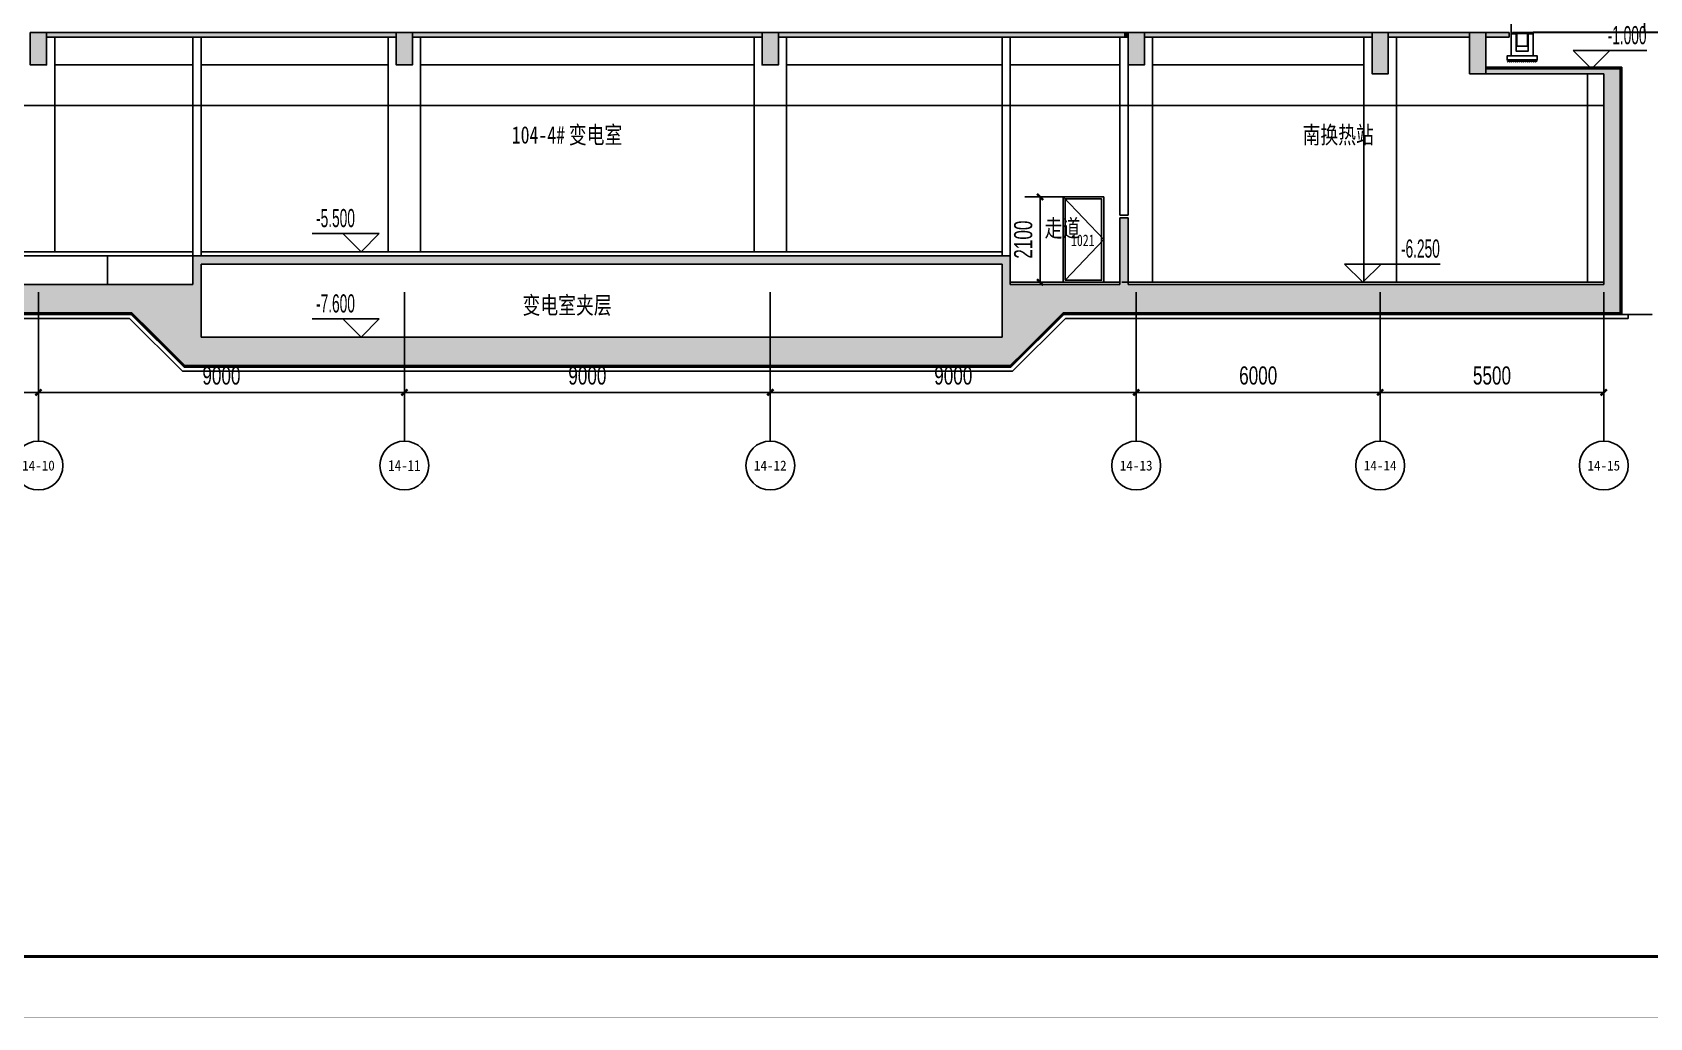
# Model space of a CAD drawing. Extents: x -186194 to 139607, y -228907 to -26595.
# Drawn here: x 79452 to 119230, y -228907 to -204664 of the extents above; entities that cross this region are included whole.
import ezdxf
from ezdxf.enums import TextEntityAlignment as Align

# ---------------------------------------------------------------- set-up
doc = ezdxf.new("R2010")
doc.units = 0
doc.header["$LTSCALE"] = 10
doc.header["$MEASUREMENT"] = 0
doc.linetypes.add('DASH', pattern=[0.35, 0.25, -0.1])
for name, color, linetype in [('01-标注_尺寸', 124, 'Continuous'), ('01-标注_标高', 200, 'Continuous'), ('01-标注_轴线坐标', 132, 'Continuous'), ('02-TEXT_房间', 7, 'Continuous'), ('02-TEXT_标注', 130, 'Continuous'), ('02-TEXT_轴号', 7, 'Continuous'), ('05-填充_天正', 26, 'Continuous'), ('A-C_玻璃幕墙', 140, 'Continuous'), ('A-C_门', 150, 'Continuous'), ('A-SUR_保温', 222, 'Continuous'), ('A-SUR_吊顶', 40, 'Continuous'), ('A-SUR_看线', 231, 'Continuous'), ('A-SUR_面层', 191, 'Continuous'), ('A-TECH_结构', 21, 'Continuous'), ('A_STR-砌块墙', 121, 'Continuous'), ('A_STR-砼墙', 51, 'Continuous'), ('A_STR-砼柱', 51, 'Continuous'), ('AXIS_TEXT', 7, 'Continuous'), ('PUB_HATCH', 8, 'Continuous'), ('构造物', 145, 'Continuous')]:
    doc.layers.add(name, color=color, linetype=linetype)
doc.layers.add('04-不打印_辅助线', color=165, linetype='Continuous', plot=False)
doc.styles.add('_TCH_AXIS', font='STXIHEI_0.TTF', dxfattribs={"width": 0.75})
doc.styles.add('_TCH_DIM', font='ros.shx', dxfattribs={"width": 0.8, "bigfont": 'jd.shx'})
doc.styles.add('_TCH_DIM_T3', font='ros.shx', dxfattribs={"width": 0.705882, "bigfont": 'jd.shx'})
doc.styles.add('COMPLEX', font='COMPLEX')
doc.styles.get("Standard").update_dxf_attribs({"font": 'STXIHEI_0.TTF', "width": 0.75})
doc.dimstyles.new('_TCH_ARCH&&150', dxfattribs={"dimtxt": 446.25, "dimasz": 150, "dimexe": 375, "dimexo": 450, "dimgap": 189.375, "dimtad": 1, "dimdec": 0, "dimzin": 0, "dimdsep": 46, "dimtxsty": '_TCH_DIM_T3', "dimblk": 'ARCHTICK', "dimcen": 0.09, "dimclrt": 7, "dimazin": 2, "dimtfac": 1, "dimtdec": 0, "dimtix": 1, "dimtmove": 2, "dimatfit": 3, "dimfxl": 0, "dimtolj": 1, "dimtzin": 0, "dimarcsym": 0})
pattern_1 = [(45, (4697.017, 670), (-17.96051, 17.96051), []), (45, (4714.977, 670), (-17.96051, 17.96051), [12.7, -6.35])]

# ---------------------------------------------------------------- blocks, each defined once
blk = doc.blocks.new('A$C7AC62644')
for points in [[(0, 0), (1000, 0), (1000, 2100), (0, 2100)], [(50, 50), (950, 50), (950, 2050), (50, 2050)]]:
    blk.add_lwpolyline(points, close=True)
blk.add_lwpolyline([(0, 2100), (1000, 1050), (50, 50)])
at = {"layer": '04-不打印_辅助线', "width": 0.75}
blk.add_text('1021', height=285.4, dxfattribs=at).set_placement((195, 891))
blk = doc.blocks.new('图框-A1+1-4')
for points, const_width in [([(0, 0), (1051, 0), (1051, 594), (0, 594)], 0.05), ([(976, 584), (25, 584), (25, 10), (976, 10)], 0.5)]:
    blk.add_lwpolyline(points, close=True, dxfattribs=dict(const_width=const_width))
blk = doc.blocks.new('dartt')
at = {"transparency": 33554641}
h = blk.add_hatch(dxfattribs=at)
h.set_pattern_fill('ANSI32', color=26)
h.set_pattern_definition([(45, (1294.211, 122.3605), (-3.367596, 3.367596), []), (45, (1296.4563, 122.3605), (-3.367596, 3.367596), [])])
edge = h.paths.add_edge_path()
edge.add_arc((0, 21), 4, 0, 90)
edge.add_line((0, 25), (0, 0))
edge.add_line((0, 0), (25, 0))
edge.add_arc((21, 0), 4, 0, 90)
edge.add_line((21, 4), (4, 4))
edge.add_line((4, 4), (4, 21))
blk.add_lwpolyline([(0, 25), (0, 0), (25, 0)])
blk.add_lwpolyline([(0, 25), (0, 25, -0.414214), (4, 21), (4, 4), (21, 4, -0.414214), (25, 0), (25, 0)], format="xyb")
blk = doc.blocks.new('$LinePat$素土夯实')
at = {"color": 0}
for p, q in [((0, -210), (210, 0)), ((120, -300), (420, 0)), ((420, 0), (608, -188)), ((495, -300), (795, 0)), ((615, 0), (705, -90)), ((210, -210), (300, -300)), ((315, -105), (502, -293)), ((705, -300), (795, -210))]:
    blk.add_line(p, q, dxfattribs=at)
blk = doc.blocks.new('drsrtg')
at = {"layer": '05-填充_天正'}
h = blk.add_hatch(dxfattribs=at)
h.set_pattern_fill('ANSI33', color=256, scale=8)
h.set_pattern_definition([(45, (4711.517, 670), (-17.96051, 17.96051), []), (45, (4729.477, 670), (-17.96051, 17.96051), [12.7, -6.35])])
h.paths.add_polyline_path([(-608, 580), (-608, 550), (-513, 550), (-513, 580)])
h = blk.add_hatch(dxfattribs=at)
h.set_pattern_fill('ANSI33', color=256, scale=8)
h.set_pattern_definition(pattern_1)
h.paths.add_polyline_path([(-448, 550), (-448, 580), (-498, 580), (-498, 550)])
h = blk.add_hatch(dxfattribs=at)
h.set_pattern_fill('ANSI33', color=256, scale=8)
h.set_pattern_definition(pattern_1)
h.paths.add_polyline_path([(-383, 550), (-383, 580), (-433, 580), (-433, 550)])
h = blk.add_hatch(dxfattribs=at)
h.set_pattern_fill('ANSI33', color=256, scale=8)
h.set_pattern_definition(pattern_1)
h.paths.add_polyline_path([(-318, 550), (-318, 580), (-368, 580), (-368, 550)])
h = blk.add_hatch(dxfattribs=at)
h.set_pattern_fill('ANSI33', color=256, scale=8)
h.set_pattern_definition(pattern_1)
h.paths.add_polyline_path([(-253, 550), (-253, 580), (-303, 580), (-303, 550)])
h = blk.add_hatch(dxfattribs=at)
h.set_pattern_fill('ANSI33', color=256, scale=8)
h.set_pattern_definition([(45, (4721.517, 670), (-17.96051, 17.96051), []), (45, (4739.477, 670), (-17.96051, 17.96051), [12.7, -6.35])])
h.paths.add_polyline_path([(-108, 550), (-108, 580), (-238, 580), (-238, 550)])
blk.add_lwpolyline([(-500, 550), (-500, 240), (-240, 240), (-240, 550)], dxfattribs=at)
at = {"layer": 'A-SUR_面层'}
for p, q in [((-108, 580), (-608, 580)), ((-608, 550), (-608, 580)), ((-108, 550), (-608, 550)), ((-513, 550), (-513, 580)), ((-498, 550), (-498, 580)), ((-448, 550), (-448, 580)), ((-433, 550), (-433, 580)), ((-383, 550), (-383, 580)), ((-368, 550), (-368, 580)), ((-318, 550), (-318, 580)), ((-303, 550), (-303, 580)), ((-253, 550), (-253, 580)), ((-238, 550), (-238, 580)), ((-108, 550), (-108, 580))]:
    blk.add_line(p, q, dxfattribs=at)
at = {"layer": 'A_STR-砌块墙'}
for points in [[(-640, 540), (-520, 540), (-520, 120), (-220, 120), (-220, 540), (-100, 540), (-100, 0), (-640, 0), (-640, 540)], [(-100, 0), (-740, 0), (-740, -100), (0, -100), (0, 0), (-520, 0)]]:
    blk.add_lwpolyline(points, dxfattribs=at)
at = {"layer": 'A-SUR_看线', "xscale": -0.1861635220123852, "yscale": 0.1666666666666667, "zscale": 0.1666666666666667}
for p in [(-592, -100), (-444, -100), (-296, -100), (-148, -100), (0, -100)]:
    blk.add_blockref('$LinePat$素土夯实', p, dxfattribs=at)
at = {"layer": '构造物', "linetype": 'DASH', "ltscale": 0.2}
blk.add_blockref('dartt', (-620, 540), dxfattribs=at)
at = {"layer": '构造物', "linetype": 'DASH', "ltscale": 0.2, "xscale": -1}
blk.add_blockref('dartt', (-100, 540), dxfattribs=at)
blk = doc.blocks.new('_AXISO')
blk.add_circle((0, 0), 0.5)
at = {"layer": 'AXIS_TEXT', "style": 'COMPLEX', "width": 1.041667}
blk.add_attdef('A', text='', height=0.56, dxfattribs=at).set_placement((-0.25, -0.28), (0.25, -0.28), align=Align.FIT)
blk = doc.blocks.new('_ArchTick')
at = {"color": 0, "linetype": 'ByBlock', "const_width": 0.4}
blk.add_lwpolyline([(-0.5, -0.5), (0.5, 0.5)], dxfattribs=at)
blk = doc.blocks.new('*D139')
at = {"layer": '01-标注_轴线坐标', "color": 0, "lineweight": -2, "transparency": 16777216}
for p, q in [((70602, -212554), (70602, -213898)), ((79602, -212554), (79602, -213898)), ((70602, -213523), (79602, -213523))]:
    blk.add_line(p, q, dxfattribs=at)
at = {"layer": 'Defpoints', "color": 0, "transparency": 16777216}
for p in [(70602, -212104), (79602, -212104), (79602, -213523)]:
    blk.add_point(p, dxfattribs=at)
at = {"layer": '01-标注_轴线坐标', "color": 0, "lineweight": -2, "transparency": 16777216, "xscale": 150, "yscale": 150, "zscale": 150, "rotation": 180}
blk.add_blockref('_ArchTick', (70602, -213523), dxfattribs=at)
at = {"layer": '01-标注_轴线坐标', "color": 0, "lineweight": -2, "transparency": 16777216, "xscale": 150, "yscale": 150, "zscale": 150}
blk.add_blockref('_ArchTick', (79602, -213523), dxfattribs=at)
at = {"layer": '01-标注_轴线坐标', "color": 7, "transparency": 16777216, "insert": (75102, -213110), "char_height": 446.2, "attachment_point": 5, "style": '_TCH_DIM_T3'}
blk.add_mtext('\\A1;9000', dxfattribs=at)
blk = doc.blocks.new('*D140')
at = {"layer": '01-标注_轴线坐标', "color": 0, "lineweight": -2, "transparency": 16777216}
for p, q in [((79602, -212554), (79602, -213898)), ((88602, -212554), (88602, -213898)), ((79602, -213523), (88602, -213523))]:
    blk.add_line(p, q, dxfattribs=at)
at = {"layer": 'Defpoints', "color": 0, "transparency": 16777216}
for p in [(79602, -212104), (88602, -212104), (88602, -213523)]:
    blk.add_point(p, dxfattribs=at)
at = {"layer": '01-标注_轴线坐标', "color": 0, "lineweight": -2, "transparency": 16777216, "xscale": 150, "yscale": 150, "zscale": 150, "rotation": 180}
blk.add_blockref('_ArchTick', (79602, -213523), dxfattribs=at)
at = {"layer": '01-标注_轴线坐标', "color": 0, "lineweight": -2, "transparency": 16777216, "xscale": 150, "yscale": 150, "zscale": 150}
blk.add_blockref('_ArchTick', (88602, -213523), dxfattribs=at)
at = {"layer": '01-标注_轴线坐标', "color": 7, "transparency": 16777216, "insert": (84102, -213110), "char_height": 446.2, "attachment_point": 5, "style": '_TCH_DIM_T3'}
blk.add_mtext('\\A1;9000', dxfattribs=at)
blk = doc.blocks.new('*D141')
at = {"layer": '01-标注_轴线坐标', "color": 0, "lineweight": -2, "transparency": 16777216}
for p, q in [((88602, -212554), (88602, -213898)), ((97602, -212554), (97602, -213898)), ((88602, -213523), (97602, -213523))]:
    blk.add_line(p, q, dxfattribs=at)
at = {"layer": 'Defpoints', "color": 0, "transparency": 16777216}
for p in [(88602, -212104), (97602, -212104), (97602, -213523)]:
    blk.add_point(p, dxfattribs=at)
at = {"layer": '01-标注_轴线坐标', "color": 0, "lineweight": -2, "transparency": 16777216, "xscale": 150, "yscale": 150, "zscale": 150, "rotation": 180}
blk.add_blockref('_ArchTick', (88602, -213523), dxfattribs=at)
at = {"layer": '01-标注_轴线坐标', "color": 0, "lineweight": -2, "transparency": 16777216, "xscale": 150, "yscale": 150, "zscale": 150}
blk.add_blockref('_ArchTick', (97602, -213523), dxfattribs=at)
at = {"layer": '01-标注_轴线坐标', "color": 7, "transparency": 16777216, "insert": (93102, -213110), "char_height": 446.2, "attachment_point": 5, "style": '_TCH_DIM_T3'}
blk.add_mtext('\\A1;9000', dxfattribs=at)
blk = doc.blocks.new('*D142')
at = {"layer": '01-标注_轴线坐标', "color": 0, "lineweight": -2, "transparency": 16777216}
for p, q in [((97602, -212554), (97602, -213898)), ((106602, -212554), (106602, -213898)), ((97602, -213523), (106602, -213523))]:
    blk.add_line(p, q, dxfattribs=at)
at = {"layer": 'Defpoints', "color": 0, "transparency": 16777216}
for p in [(97602, -212104), (106602, -212104), (106602, -213523)]:
    blk.add_point(p, dxfattribs=at)
at = {"layer": '01-标注_轴线坐标', "color": 0, "lineweight": -2, "transparency": 16777216, "xscale": 150, "yscale": 150, "zscale": 150, "rotation": 180}
blk.add_blockref('_ArchTick', (97602, -213523), dxfattribs=at)
at = {"layer": '01-标注_轴线坐标', "color": 0, "lineweight": -2, "transparency": 16777216, "xscale": 150, "yscale": 150, "zscale": 150}
blk.add_blockref('_ArchTick', (106602, -213523), dxfattribs=at)
at = {"layer": '01-标注_轴线坐标', "color": 7, "transparency": 16777216, "insert": (102102, -213110), "char_height": 446.2, "attachment_point": 5, "style": '_TCH_DIM_T3'}
blk.add_mtext('\\A1;9000', dxfattribs=at)
blk = doc.blocks.new('*D143')
at = {"layer": '01-标注_轴线坐标', "color": 0, "lineweight": -2, "transparency": 16777216}
for p, q in [((106602, -212554), (106602, -213898)), ((112602, -212554), (112602, -213898)), ((106602, -213523), (112602, -213523))]:
    blk.add_line(p, q, dxfattribs=at)
at = {"layer": 'Defpoints', "color": 0, "transparency": 16777216}
for p in [(106602, -212104), (112602, -212104), (112602, -213523)]:
    blk.add_point(p, dxfattribs=at)
at = {"layer": '01-标注_轴线坐标', "color": 0, "lineweight": -2, "transparency": 16777216, "xscale": 150, "yscale": 150, "zscale": 150, "rotation": 180}
blk.add_blockref('_ArchTick', (106602, -213523), dxfattribs=at)
at = {"layer": '01-标注_轴线坐标', "color": 0, "lineweight": -2, "transparency": 16777216, "xscale": 150, "yscale": 150, "zscale": 150}
blk.add_blockref('_ArchTick', (112602, -213523), dxfattribs=at)
at = {"layer": '01-标注_轴线坐标', "color": 7, "transparency": 16777216, "insert": (109602, -213110), "char_height": 446.2, "attachment_point": 5, "style": '_TCH_DIM_T3'}
blk.add_mtext('\\A1;6000', dxfattribs=at)
blk = doc.blocks.new('*D144')
at = {"layer": '01-标注_轴线坐标', "color": 0, "lineweight": -2, "transparency": 16777216}
for p, q in [((112602, -212554), (112602, -213898)), ((118102, -212554), (118102, -213898)), ((112602, -213523), (118102, -213523))]:
    blk.add_line(p, q, dxfattribs=at)
at = {"layer": 'Defpoints', "color": 0, "transparency": 16777216}
for p in [(112602, -212104), (118102, -212104), (118102, -213523)]:
    blk.add_point(p, dxfattribs=at)
at = {"layer": '01-标注_轴线坐标', "color": 0, "lineweight": -2, "transparency": 16777216, "xscale": 150, "yscale": 150, "zscale": 150, "rotation": 180}
blk.add_blockref('_ArchTick', (112602, -213523), dxfattribs=at)
at = {"layer": '01-标注_轴线坐标', "color": 0, "lineweight": -2, "transparency": 16777216, "xscale": 150, "yscale": 150, "zscale": 150}
blk.add_blockref('_ArchTick', (118102, -213523), dxfattribs=at)
at = {"layer": '01-标注_轴线坐标', "color": 7, "transparency": 16777216, "insert": (115352, -213110), "char_height": 446.2, "attachment_point": 5, "style": '_TCH_DIM_T3'}
blk.add_mtext('\\A1;5500', dxfattribs=at)
blk = doc.blocks.new('_FZH')
blk.add_lwpolyline([(-0.5, -0.5), (0.5, -0.5), (0.5, 0.5), (-0.5, 0.5)], close=True)
at = {"layer": 'PUB_HATCH'}
blk.add_solid([(-0.5, -0.5), (0.5, -0.5), (-0.5, 0.5), (0.5, 0.5)], dxfattribs=at)
blk = doc.blocks.new('*D199')
at = {"layer": '01-标注_尺寸', "color": 0, "lineweight": -2, "transparency": 16777216}
for p, q in [((104856, -208714.5), (103862, -208714.5)), ((104237, -210814.5), (104237, -208714.5)), ((104856, -210814.5), (103862, -210814.5))]:
    blk.add_line(p, q, dxfattribs=at)
at = {"layer": 'Defpoints', "color": 0, "transparency": 16777216}
for p in [(104237, -208714.5), (105306, -208714.5), (105306, -210814.5)]:
    blk.add_point(p, dxfattribs=at)
at = {"layer": '01-标注_尺寸', "color": 0, "lineweight": -2, "transparency": 16777216, "xscale": 150, "yscale": 150, "zscale": 150}
for p, rotation in [((104237, -208714.5), 90), ((104237, -210814.5), 270)]:
    blk.add_blockref('_ArchTick', p, dxfattribs=dict(at, rotation=rotation))
at = {"layer": '01-标注_尺寸', "color": 7, "transparency": 16777216, "insert": (103824.5, -209764.5), "char_height": 446.25, "attachment_point": 5, "rotation": 90, "style": '_TCH_DIM_T3'}
blk.add_mtext('\\A1;2100', dxfattribs=at)

msp = doc.modelspace()

# ---------------------------------------------------------------- hatches: boundary and pattern name
at = {"layer": '05-填充_天正'}
for points in [[(79801.7, -204664.5), (79801.7, -204784.5), (83501.6, -204784.5), (83501.6, -204664.5)], [(88401.7, -204784.5), (88401.7, -204664.5), (83501.6, -204664.5), (83501.6, -204784.5)], [(97401.7, -204784.5), (97401.7, -204664.5), (88801.7, -204664.5), (88801.7, -204784.5)], [(97801.7, -204664.5), (97801.7, -204784.5), (103401.7, -204784.5), (103401.7, -204664.5)], [(103401.7, -204664.5), (103401.7, -204784.5), (106301.7, -204784.5), (106301.7, -204664.5)], [(106401.7, -204784.5), (106401.7, -204664.5), (106301.7, -204664.5), (106301.7, -204784.5)], [(112401.7, -204784.5), (112401.7, -204664.5), (106801.7, -204664.5), (106801.7, -204784.5)], [(114801.7, -204784.5), (114801.7, -204664.5), (112801.7, -204664.5), (112801.7, -204784.5)], [(115201.7, -204664.5), (115201.7, -204784.5), (115774.7, -204784.5), (115774.7, -204664.5)], [(115201.7, -205564.5), (115201.7, -205684.5), (118101.7, -205684.5), (118501.7, -205564.5)], [(118101.7, -210864.5), (118501.7, -211564.5), (118501.7, -205564.5), (118101.7, -205684.5)], [(106201.7, -209224.5), (106201.7, -210864.5), (106301.7, -211097.8), (106401.7, -210864.5), (106401.7, -209224.5)], [(83401.6, -210164.5), (83601.6, -210364.5), (103301.7, -210364.5), (103501.7, -210164.5)], [(83601.6, -210364.5), (83401.6, -210164.5), (83401.6, -210864.5), (83601.6, -210864.5)], [(103301.7, -210864.5), (103501.7, -210864.5), (103501.7, -210164.5), (103301.7, -210364.5)], [(81901.6, -211564.5), (81901.6, -210864.5), (-7857.5, -210864.5), (-8257.5, -211564.5)], [(83601.6, -212864.5), (83601.6, -210864.5), (81901.6, -210864.5), (81901.6, -211564.5), (83201.6, -212864.5)], [(103501.7, -212864.5), (103851.7, -212514.5), (104801.7, -211564.5), (104801.7, -210864.5), (103301.7, -210864.5), (103301.7, -212864.5)], [(104801.7, -210864.5), (104801.7, -211564.5), (106301.7, -211564.5), (106301.7, -211097.8), (106201.7, -210864.5)], [(106301.7, -211097.8), (106301.7, -211564.5), (118501.7, -211564.5), (118101.7, -210864.5), (106401.7, -210864.5)], [(103301.7, -212864.5), (103301.7, -212164.5), (83601.6, -212164.5), (83601.6, -212864.5)]]:
    msp.add_hatch(color=256, dxfattribs=at).paths.add_polyline_path(points)

# ---------------------------------------------------------------- linework, layer by layer
at = {"layer": '01-标注_标高'}
for p, q in [((117799.8, -205564.5), (117349.8, -205114.5)), ((117349.8, -205114.5), (119158, -205114.5)), ((117799.8, -205564.5), (118249.8, -205114.5)), ((87985.5, -209614.5), (86336, -209614.5)), ((87535.5, -210064.5), (87085.5, -209614.5)), ((87535.5, -210064.5), (87985.5, -209614.5)), ((112176.7, -210814.5), (111726.7, -210364.5)), ((111726.7, -210364.5), (114074.2, -210364.5)), ((112176.7, -210814.5), (112626.7, -210364.5)), ((87985.5, -211714.5), (86336, -211714.5)), ((87535.5, -212164.5), (87085.5, -211714.5)), ((87535.5, -212164.5), (87985.5, -211714.5))]:
    msp.add_line(p, q, dxfattribs=at)
at = {"layer": '01-标注_轴线坐标'}
for p, q in [((79601.7, -211053.9), (79601.7, -214722.9)), ((88601.7, -211053.9), (88601.7, -214722.9)), ((97601.7, -211053.9), (97601.7, -214722.9)), ((106601.7, -211053.9), (106601.7, -214722.9)), ((112601.7, -211053.9), (112601.7, -214722.9)), ((118101.7, -211053.9), (118101.7, -214722.9))]:
    msp.add_line(p, q, dxfattribs=at)
at = {"layer": 'A-C_玻璃幕墙'}
msp.add_lwpolyline([(115824.7, -200484.5), (115824.7, -204704.5)], dxfattribs=at)
at = {"layer": 'A-SUR_保温'}
for p, q in [((118521.7, -211604.5), (118521.7, -205544.5)), ((118541.7, -211604.5), (118541.7, -205524.5)), ((-8457.5, -211604.5), (81885, -211604.5)), ((81893.3, -211584.5), (-8277.5, -211584.5)), ((81885, -211604.5), (83185, -212904.5)), ((81893.3, -211584.5), (83193.3, -212884.5)), ((104810, -211584.5), (118521.7, -211584.5)), ((104818.3, -211604.5), (118701.7, -211604.5)), ((118701.7, -211604.5), (118701.7, -211704.5)), ((-8457.5, -211704.5), (81843.6, -211704.5)), ((83143.6, -213004.5), (81843.6, -211704.5)), ((118701.7, -211704.5), (104859.7, -211704.5)), ((103559.7, -213004.5), (83143.6, -213004.5)), ((83185, -212904.5), (103518.3, -212904.5)), ((83193.3, -212884.5), (103510, -212884.5))]:
    msp.add_line(p, q, dxfattribs=at)
for points in [[(115201.7, -205524.5), (118541.7, -205524.5)], [(115201.7, -205544.5), (118521.7, -205544.5)], [(104810, -211584.5), (103510, -212884.5)], [(104818.3, -211604.5), (103518.3, -212904.5)], [(104859.7, -211704.5), (103559.7, -213004.5)]]:
    msp.add_lwpolyline(points, dxfattribs=at)
at = {"layer": 'A-SUR_保温', "linetype": 'DASH'}
msp.add_lwpolyline([(118701.7, -211604.5), (119301.7, -211604.5)], dxfattribs=at)
at = {"layer": 'A-SUR_吊顶', "linetype": 'DASH'}
msp.add_lwpolyline([(-7857.5, -206964.5), (4219.7, -206964.5), (4219.7, -206464.5), (118101.7, -206464.5)], dxfattribs=at)
at = {"layer": 'A-SUR_看线'}
msp.add_lwpolyline([(119101.7, -204664.5), (119101.7, -200514.5), (122943.7, -200514.5), (122943.7, -187913.8), (122943.7, -187913.8), (122943.7, -187864.5), (121498.7, -188546.3), (121498.7, -186864.5), (118048.5, -187235.3)], dxfattribs=at)
at = {"layer": 'A-SUR_面层'}
for p, q in [((83601.6, -210064.5), (103301.7, -210064.5)), ((106201.7, -210814.5), (103501.7, -210814.5)), ((118101.7, -210814.5), (106401.7, -210814.5))]:
    msp.add_line(p, q, dxfattribs=at)
for points in [[(83401.6, -210064.5), (-7857.5, -210064.5)], [(106251.7, -210814.5), (118101.7, -210814.5)]]:
    msp.add_lwpolyline(points, dxfattribs=at)
at = {"layer": 'A-TECH_结构'}
for points in [[(80001.7, -204784.5), (80001.7, -210064.5)], [(88201.7, -204784.5), (88201.7, -210064.5)], [(89001.7, -204784.5), (89001.7, -210064.5)], [(97201.7, -204784.5), (97201.7, -210064.5)], [(98001.7, -204784.5), (98001.7, -210064.5)], [(107001.7, -204784.5), (107001.7, -210814.5)], [(112201.7, -204784.5), (112201.7, -210814.5)], [(113001.7, -204784.5), (113001.7, -210814.5)], [(83401.6, -205464.5), (80001.7, -205464.5)], [(88201.7, -205464.5), (83601.6, -205464.5)], [(97201.7, -205464.5), (89001.7, -205464.5)], [(103301.7, -205464.5), (98001.7, -205464.5)], [(106201.7, -205464.5), (103501.7, -205464.5)], [(112201.7, -205464.5), (107001.7, -205464.5)], [(117701.7, -205684.5), (117701.7, -210814.5)]]:
    msp.add_lwpolyline(points, dxfattribs=at)
at = {"layer": 'A_STR-砌块墙'}
for p, q in [((83401.6, -204784.5), (83401.6, -210164.5)), ((83601.6, -204784.5), (83601.6, -210164.5)), ((103301.7, -204784.5), (103301.7, -210164.5)), ((103501.7, -204784.5), (103501.7, -210164.5)), ((106201.7, -204784.5), (106201.7, -209164.5)), ((106401.7, -204784.5), (106401.7, -209164.5)), ((106401.7, -209164.5), (106201.7, -209164.5))]:
    msp.add_line(p, q, dxfattribs=at)
at = {"layer": 'A_STR-砌块墙', "const_width": 50}
msp.add_lwpolyline([(116364.7, -204664.5), (121240.8, -204664.5)], dxfattribs=at)
at = {"layer": 'A_STR-砼墙'}
for p, q in [((79801.7, -204664.5), (83501.6, -204664.5)), ((79801.7, -204784.5), (83501.6, -204784.5)), ((83501.6, -204664.5), (88401.7, -204664.5)), ((83501.6, -204784.5), (88401.7, -204784.5)), ((88801.7, -204664.5), (97401.7, -204664.5)), ((88801.7, -204784.5), (97401.7, -204784.5)), ((97801.7, -204664.5), (103401.7, -204664.5)), ((97801.7, -204784.5), (103401.7, -204784.5)), ((103401.7, -204664.5), (106301.7, -204664.5)), ((103401.7, -204784.5), (106301.7, -204784.5)), ((106301.7, -204664.5), (106401.7, -204664.5)), ((106301.7, -204784.5), (106401.7, -204784.5)), ((106801.7, -204664.5), (112401.7, -204664.5)), ((106801.7, -204784.5), (112401.7, -204784.5)), ((112801.7, -204664.5), (114801.7, -204664.5)), ((112801.7, -204784.5), (114801.7, -204784.5)), ((115201.7, -204664.5), (115774.7, -204664.5)), ((115201.7, -204784.5), (115774.7, -204784.5)), ((115774.7, -204664.5), (115774.7, -204784.5)), ((115201.7, -205564.5), (118501.7, -205564.5)), ((118501.7, -211564.5), (118501.7, -205564.5)), ((115201.7, -205684.5), (118101.7, -205684.5)), ((118101.7, -210864.5), (118101.7, -205684.5)), ((106201.7, -209224.5), (106201.7, -210864.5)), ((106401.7, -209224.5), (106201.7, -209224.5)), ((106401.7, -209224.5), (106401.7, -210864.5)), ((83601.6, -210164.5), (-7857.5, -210164.5)), ((83401.6, -210164.5), (103501.7, -210164.5)), ((83401.6, -210164.5), (83401.6, -210864.5)), ((83601.6, -210364.5), (103301.7, -210364.5)), ((83601.6, -210364.5), (83601.6, -210864.5)), ((103301.7, -210364.5), (103301.7, -210864.5)), ((103501.7, -210164.5), (103501.7, -210864.5)), ((-7857.5, -210864.5), (81901.6, -210864.5)), ((104801.7, -210864.5), (106201.7, -210864.5)), ((106401.7, -210864.5), (118101.7, -210864.5)), ((-8257.5, -211564.5), (81901.6, -211564.5)), ((104801.7, -211564.5), (106301.7, -211564.5)), ((106301.7, -211564.5), (118501.7, -211564.5)), ((82151.6, -211814.5), (83201.6, -212864.5)), ((83601.6, -212164.5), (103301.7, -212164.5)), ((83601.6, -212864.5), (103301.7, -212864.5))]:
    msp.add_line(p, q, dxfattribs=at)
at = {"layer": 'A_STR-砼墙', "linetype": 'DASH'}
msp.add_line((81301.7, -210864.5), (81301.7, -210164.5), dxfattribs=at)
at = {"layer": 'A_STR-砼柱'}
for p, q in [((83401.6, -210864.5), (81901.6, -210864.5)), ((83601.6, -212164.5), (83601.6, -210864.5)), ((103301.7, -210864.5), (103301.7, -212164.5)), ((104801.7, -210864.5), (103501.7, -210864.5)), ((81901.6, -211564.5), (83201.6, -212864.5)), ((103851.7, -212514.5), (104801.7, -211564.5)), ((103501.8, -212864.5), (103851.7, -212514.5)), ((83201.6, -212864.5), (83601.6, -212864.5)), ((103301.7, -212864.5), (103501.7, -212864.5)), ((103501.7, -212864.5), (103501.8, -212864.5))]:
    msp.add_line(p, q, dxfattribs=at)

# ---------------------------------------------------------------- block references
at = {"xscale": 150, "yscale": 150, "zscale": 150}
msp.add_blockref('图框-A1+1-4', (-18046.8, -228902.8), dxfattribs=at)
msp.add_blockref('drsrtg', (116464.7, -205244.5))
at = {"layer": '01-标注_轴线坐标'}
ref = msp.add_blockref('_AXISO', (79601.7, -215322.9), dxfattribs=dict(at, xscale=1200, yscale=1200, zscale=1200))
ref.add_attrib('A', '14-10', dxfattribs={"layer": '02-TEXT_轴号', "height": 244.58, "style": '_TCH_AXIS', "width": 1.284369}).set_placement((79199.9, -215445.1), (80003.6, -215445.1), align=Align.FIT)
ref = msp.add_blockref('_AXISO', (88601.7, -215322.9), dxfattribs=dict(at, xscale=1200, yscale=1200, zscale=1200))
ref.add_attrib('A', '14-11', dxfattribs={"layer": '02-TEXT_轴号', "height": 268.51, "style": '_TCH_AXIS', "width": 1.158724}).set_placement((88203.8, -215457.1), (88999.7, -215457.1), align=Align.FIT)
ref = msp.add_blockref('_AXISO', (97601.7, -215322.9), dxfattribs=dict(at, xscale=1200, yscale=1200, zscale=1200))
ref.add_attrib('A', '14-12', dxfattribs={"layer": '02-TEXT_轴号', "height": 244.58, "style": '_TCH_AXIS', "width": 1.284369}).set_placement((97199.9, -215445.1), (98003.6, -215445.1), align=Align.FIT)
ref = msp.add_blockref('_AXISO', (106601.7, -215322.9), dxfattribs=dict(at, xscale=1200, yscale=1200, zscale=1200))
ref.add_attrib('A', '14-13', dxfattribs={"layer": '02-TEXT_轴号', "height": 244.58, "style": '_TCH_AXIS', "width": 1.284369}).set_placement((106199.9, -215445.1), (107003.6, -215445.1), align=Align.FIT)
ref = msp.add_blockref('_AXISO', (112601.7, -215322.9), dxfattribs=dict(at, xscale=1200, yscale=1200, zscale=1200))
ref.add_attrib('A', '14-14', dxfattribs={"layer": '02-TEXT_轴号', "height": 242.17, "style": '_TCH_AXIS', "width": 1.298329}).set_placement((112199.6, -215443.9), (113003.9, -215443.9), align=Align.FIT)
ref = msp.add_blockref('_AXISO', (118101.7, -215322.9), dxfattribs=dict(at, xscale=1200, yscale=1200, zscale=1200))
ref.add_attrib('A', '14-15', dxfattribs={"layer": '02-TEXT_轴号', "height": 244.58, "style": '_TCH_AXIS', "width": 1.284369}).set_placement((117699.9, -215445.1), (118503.6, -215445.1), align=Align.FIT)
at = {"layer": 'A-C_门'}
msp.add_blockref('A$C7AC62644', (104801.7, -210814.5), dxfattribs=at)
at = {"layer": 'A_STR-砼柱', "yscale": 400, "zscale": 400, "rotation": 270}
for p, xscale in [((79601.7, -205064.5), 800), ((88601.7, -205064.5), 800), ((97601.7, -205064.5), 800), ((106601.7, -205064.5), 800), ((112601.7, -205174.5), 1020), ((115001.7, -205174.5), 1020)]:
    msp.add_blockref('_FZH', p, dxfattribs=dict(at, xscale=xscale))

# ---------------------------------------------------------------- texts
at = {"layer": '02-TEXT_房间', "width": 0.75}
for s, p in [('104-4#', (91243.4, -207401.3)), ('变电室', (92648.2, -207401.3)), ('南换热站', (110694.5, -207401.3)), ('走道', (104346.9, -209697.8)), ('变电室夹层', (91509.2, -211591.8))]:
    msp.add_text(s, height=428.14, dxfattribs=at).set_placement(p)
at = {"layer": '02-TEXT_标注', "style": '_TCH_DIM', "width": 0.564706}
for s, p in [('-1.000', (118197.4, -204957)), ('-5.500', (86430, -209457)), ('-6.250', (113113.6, -210207)), ('-7.600', (86430, -211557))]:
    msp.add_text(s, height=446.25, dxfattribs=at).set_placement(p)

# ---------------------------------------------------------------- dimensions: what is measured, and where the dimension line sits
at = {"layer": '01-标注_尺寸'}
dim = msp.add_aligned_dim(p1=(105306, -210814.5), p2=(105306, -208714.5), distance=1069, dimstyle='_TCH_ARCH&&150', dxfattribs=at)
dim.commit()
dim.dimension.update_dxf_attribs({"geometry": '*D199', "text_midpoint": (103824.5, -209764.5)})
at = {"layer": '01-标注_轴线坐标'}
for p1, p2, picture, middle in [((70601.7, -212103.9), (79601.7, -212103.9), '*D139', (75101.7, -213110.4)), ((79601.7, -212103.9), (88601.7, -212103.9), '*D140', (84101.7, -213110.4)), ((88601.7, -212103.9), (97601.7, -212103.9), '*D141', (93101.7, -213110.4)), ((97601.7, -212103.9), (106601.7, -212103.9), '*D142', (102101.7, -213110.4)), ((106601.7, -212103.9), (112601.7, -212103.9), '*D143', (109601.7, -213110.4)), ((112601.7, -212103.9), (118101.7, -212103.9), '*D144', (115351.7, -213110.4))]:
    dim = msp.add_aligned_dim(p1=p1, p2=p2, distance=-1419, dimstyle='_TCH_ARCH&&150', dxfattribs=at)
    dim.commit()
    dim.dimension.update_dxf_attribs({"geometry": picture, "text_midpoint": middle})

doc.saveas('drawing.dxf')
